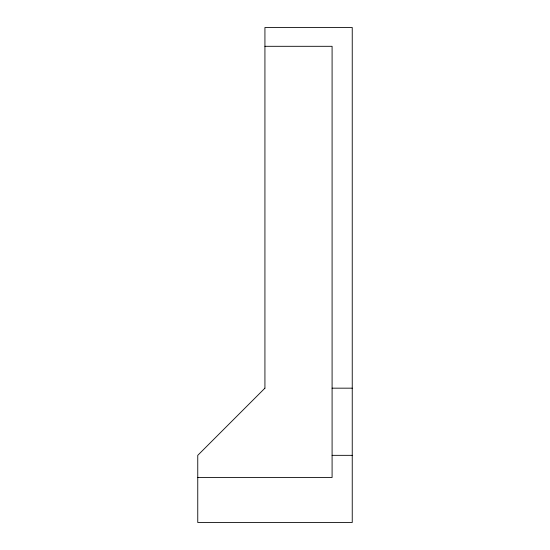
<?xml version="1.0" encoding="UTF-8"?>
<svg xmlns="http://www.w3.org/2000/svg" width="550" height="550" viewBox="0 0 550 550"><rect width="100%" height="100%" fill="white"/><g stroke="black" fill="none" stroke-linecap="round" stroke-linejoin="round"><path stroke-width="0.82" d="M264.928 46.303L332.09 46.303L332.09 477.503L197.759 477.503M332.09 388.169L352.241 388.169M332.09 455.338L352.241 455.338M264.928 388.169L197.759 455.338L197.759 522.5L352.241 522.5L352.241 27.5L264.928 27.5L264.928 388.169"/></g></svg>
